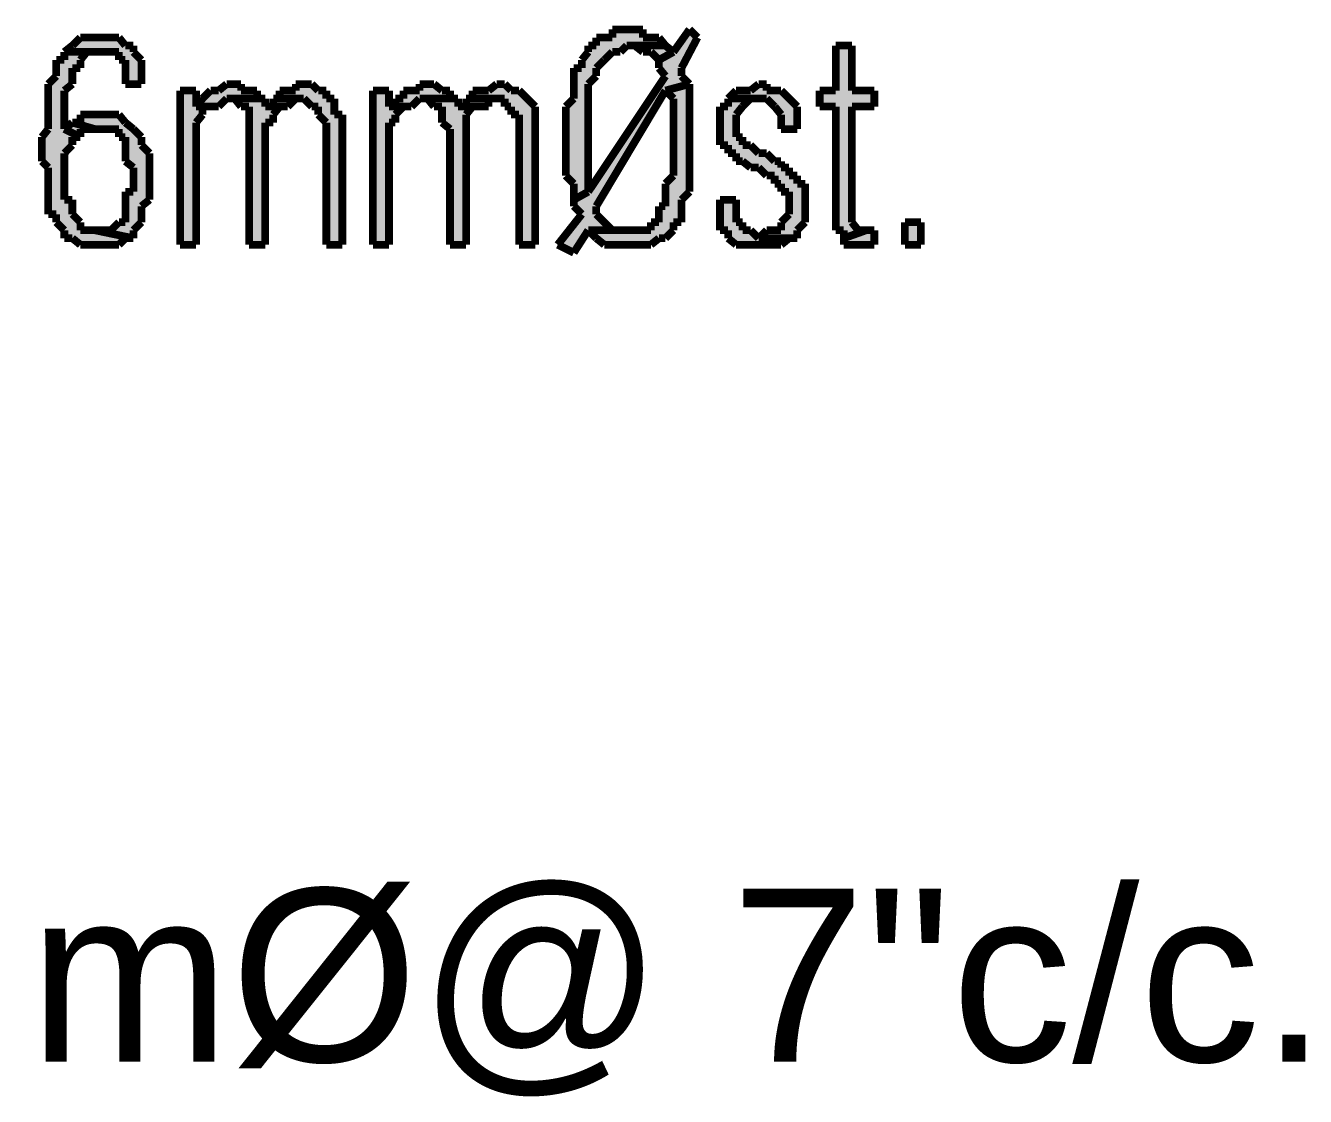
# Model space of a CAD drawing. Header units: millimetres. Extents: x 5 to 350, y 3 to 213.
# Drawn here: x 265.85 to 279.9, y 168.2 to 179.96 of the extents above; entities that cross this region are included whole.
import ezdxf

# ---------------------------------------------------------------- set-up
doc = ezdxf.new("R2010")
doc.units = ezdxf.units.MM
for name, color, linetype in [('H', 251, 'Continuous'), ('P', 255, 'Continuous'), ('T', 255, 'Continuous')]:
    doc.layers.add(name, color=color, linetype=linetype)
doc.styles.get("Standard").update_dxf_attribs({"font": 'arial.ttf'})

msp = doc.modelspace()

# ---------------------------------------------------------------- hatches: boundary and pattern name
at = {"layer": 'H', "linetype": 'Continuous'}
for points in [[(266.947, 179.317), (266.947, 179.582), (266.876, 179.582), (266.876, 179.67), (266.277, 179.67), (266.453, 179.828), (266.876, 179.828), (266.947, 179.74), (267.035, 179.74), (267.035, 179.67), (267.123, 179.582), (267.123, 179.317), (266.947, 179.317)], [(271.868, 177.465), (271.692, 177.553), (271.956, 177.888), (271.868, 177.976), (271.868, 178.047), (272.027, 178.135), (272.874, 179.405), (272.803, 179.493), (272.803, 179.582), (272.962, 179.67), (273.138, 179.917), (273.226, 179.828), (273.05, 179.493), (273.05, 179.405), (273.138, 179.317), (272.874, 179.246), (272.115, 177.976), (272.115, 177.888), (272.292, 177.712), (272.027, 177.712), (271.868, 177.465)], [(271.868, 178.047), (271.868, 178.223), (271.78, 178.312), (271.78, 179.07), (271.868, 179.158), (271.868, 179.493), (271.956, 179.493), (271.956, 179.582), (272.027, 179.67), (272.027, 179.74), (272.115, 179.74), (272.115, 179.828), (272.292, 179.828), (272.292, 179.917), (272.627, 179.917), (272.627, 179.828), (272.803, 179.828), (272.874, 179.74), (272.45, 179.74), (272.38, 179.67), (272.292, 179.67), (272.115, 179.493), (272.115, 179.405), (272.027, 179.317), (272.027, 178.135), (271.868, 178.047)], [(266.453, 177.553), (266.365, 177.624), (266.277, 177.624), (266.277, 177.712), (266.188, 177.8), (266.188, 177.888), (266.1, 177.888), (266.1, 178.4), (266.03, 178.47), (266.03, 178.735), (266.1, 178.823), (266.1, 179.317), (266.188, 179.405), (266.188, 179.582), (266.277, 179.582), (266.277, 179.67), (266.524, 179.67), (266.453, 179.582), (266.453, 179.493), (266.365, 179.493), (266.365, 179.317), (266.277, 179.246), (266.277, 178.823), (266.453, 178.735), (266.365, 178.735), (266.365, 178.647), (266.277, 178.558), (266.277, 178.047), (266.365, 178.047), (266.365, 177.888), (266.453, 177.8), (266.453, 177.712), (266.612, 177.712), (267.035, 177.624), (266.947, 177.624), (266.876, 177.553), (266.453, 177.553)], [(272.803, 179.582), (272.715, 179.67), (272.627, 179.67), (272.538, 179.74), (272.874, 179.74), (272.962, 179.67), (272.803, 179.582)], [(274.832, 177.624), (274.832, 177.712), (274.743, 177.712), (274.743, 179.07), (274.567, 179.07), (274.567, 179.246), (274.743, 179.246), (274.743, 179.74), (274.92, 179.74), (274.92, 179.246), (275.167, 179.246), (275.167, 179.07), (274.92, 179.07), (274.92, 177.8), (274.99, 177.712), (275.078, 177.712), (274.832, 177.624)], [(267.547, 177.553), (267.547, 179.246), (267.723, 179.246), (267.723, 179.07), (267.794, 179.07), (267.794, 178.982), (267.723, 178.894), (267.723, 177.553), (267.547, 177.553)], [(267.723, 179.07), (267.882, 179.246), (267.97, 179.246), (268.058, 179.317), (268.217, 179.317), (268.217, 179.246), (268.393, 179.246), (268.393, 179.158), (268.058, 179.158), (267.97, 179.07), (267.723, 179.07)], [(269.152, 177.553), (269.152, 178.894), (269.064, 178.982), (269.064, 179.07), (268.993, 179.07), (268.905, 179.158), (268.64, 179.158), (268.64, 179.246), (268.817, 179.246), (268.817, 179.317), (268.993, 179.317), (269.064, 179.246), (269.152, 179.246), (269.152, 179.158), (269.24, 179.158), (269.24, 178.982), (269.328, 178.982), (269.328, 177.553), (269.152, 177.553)], [(269.663, 177.553), (269.663, 179.246), (269.84, 179.246), (269.84, 179.07), (269.998, 179.07), (269.91, 178.982), (269.91, 178.894), (269.84, 178.894), (269.84, 177.553), (269.663, 177.553)], [(269.91, 179.07), (269.91, 179.158), (269.998, 179.158), (269.998, 179.246), (270.175, 179.246), (270.175, 179.317), (270.334, 179.317), (270.422, 179.246), (270.51, 179.246), (270.51, 179.158), (270.175, 179.158), (270.087, 179.07), (269.91, 179.07)], [(271.268, 177.553), (271.268, 178.982), (271.18, 178.982), (271.18, 179.07), (271.11, 179.07), (271.11, 179.158), (270.757, 179.158), (270.757, 179.246), (270.933, 179.246), (271.022, 179.317), (271.11, 179.317), (271.18, 179.246), (271.268, 179.246), (271.445, 179.07), (271.445, 177.553), (271.268, 177.553)], [(272.203, 177.553), (272.027, 177.712), (272.715, 177.712), (272.715, 177.8), (272.803, 177.8), (272.803, 177.976), (272.874, 177.976), (272.874, 178.223), (272.962, 178.312), (272.962, 179.158), (272.874, 179.246), (273.138, 179.317), (273.138, 178.135), (273.05, 178.047), (273.05, 177.8), (272.962, 177.8), (272.962, 177.712), (272.874, 177.624), (272.803, 177.624), (272.715, 177.553), (272.203, 177.553)], [(274.144, 178.823), (274.144, 178.982), (273.985, 179.158), (273.562, 179.158), (273.65, 179.246), (273.808, 179.246), (273.897, 179.317), (273.985, 179.317), (273.985, 179.246), (274.144, 179.246), (274.32, 179.07), (274.32, 178.823), (274.144, 178.823)], [(268.305, 177.553), (268.305, 179.07), (268.217, 179.07), (268.146, 179.158), (268.482, 179.158), (268.482, 179.07), (268.64, 179.07), (268.57, 178.982), (268.57, 178.894), (268.482, 178.894), (268.482, 177.553), (268.305, 177.553)], [(268.57, 179.07), (268.57, 179.158), (268.817, 179.158), (268.728, 179.07), (268.57, 179.07)], [(270.51, 177.553), (270.51, 178.823), (270.422, 178.894), (270.422, 179.07), (270.334, 179.07), (270.263, 179.158), (270.598, 179.158), (270.598, 179.07), (270.757, 179.07), (270.686, 178.982), (270.686, 177.553), (270.51, 177.553)], [(270.686, 179.07), (270.686, 179.158), (270.933, 179.158), (270.933, 179.07), (270.686, 179.07)], [(273.897, 177.624), (273.985, 177.712), (274.144, 177.712), (274.144, 177.8), (274.232, 177.888), (274.232, 178.135), (274.144, 178.135), (274.144, 178.223), (274.073, 178.223), (274.073, 178.312), (273.985, 178.312), (273.897, 178.4), (273.808, 178.4), (273.72, 178.47), (273.65, 178.47), (273.65, 178.558), (273.562, 178.558), (273.562, 178.647), (273.473, 178.647), (273.473, 179.07), (273.562, 179.07), (273.562, 179.158), (273.808, 179.158), (273.65, 178.982), (273.65, 178.735), (273.72, 178.735), (273.72, 178.647), (273.808, 178.647), (273.897, 178.558), (273.985, 178.558), (274.073, 178.47), (274.144, 178.47), (274.144, 178.4), (274.232, 178.4), (274.232, 178.312), (274.32, 178.312), (274.32, 178.223), (274.408, 178.223), (274.408, 177.8), (274.32, 177.712), (274.32, 177.624), (273.897, 177.624)], [(267.035, 177.624), (266.612, 177.712), (266.788, 177.712), (266.876, 177.8), (266.947, 177.8), (266.947, 178.135), (267.035, 178.135), (267.035, 178.4), (266.947, 178.47), (266.947, 178.735), (266.876, 178.735), (266.876, 178.823), (266.612, 178.823), (266.365, 178.894), (266.453, 178.894), (266.453, 178.982), (266.876, 178.982), (267.123, 178.735), (267.123, 178.647), (267.212, 178.558), (267.212, 178.047), (267.123, 177.976), (267.123, 177.8), (267.035, 177.712), (267.035, 177.624)], [(266.453, 178.735), (266.277, 178.823), (266.365, 178.894), (266.612, 178.823), (266.453, 178.823), (266.453, 178.735)], [(273.65, 177.553), (273.562, 177.624), (273.562, 177.712), (273.473, 177.712), (273.473, 178.047), (273.65, 178.047), (273.65, 177.8), (273.72, 177.8), (273.72, 177.712), (273.808, 177.712), (273.897, 177.624), (274.232, 177.624), (274.144, 177.553), (273.65, 177.553)], [(274.832, 177.553), (274.832, 177.624), (275.078, 177.712), (275.167, 177.712), (275.167, 177.553), (274.832, 177.553)], [(275.502, 177.553), (275.502, 177.8), (275.678, 177.8), (275.678, 177.553), (275.502, 177.553)]]:
    msp.add_hatch(color=256, dxfattribs=at).paths.add_polyline_path(points)

# ---------------------------------------------------------------- linework, layer by layer
at = {"layer": 'P', "const_width": 0.085}
for points in [[(272.38, 179.917), (272.292, 179.917)], [(272.292, 179.917), (272.292, 179.828)], [(272.45, 179.917), (272.38, 179.917)], [(272.538, 179.917), (272.45, 179.917)], [(272.627, 179.917), (272.538, 179.917)], [(272.627, 179.828), (272.627, 179.917)], [(273.138, 179.917), (272.962, 179.67)], [(273.226, 179.828), (273.138, 179.917)], [(266.453, 179.828), (266.365, 179.74)], [(266.524, 179.828), (266.453, 179.828)], [(266.612, 179.828), (266.524, 179.828)], [(266.7, 179.828), (266.612, 179.828)], [(266.788, 179.828), (266.7, 179.828)], [(266.7, 179.828), (266.7, 179.828)], [(266.876, 179.828), (266.788, 179.828)], [(266.947, 179.74), (266.876, 179.828)], [(272.203, 179.828), (272.115, 179.828)], [(272.115, 179.828), (272.115, 179.74)], [(272.292, 179.828), (272.203, 179.828)], [(272.715, 179.828), (272.627, 179.828)], [(272.803, 179.828), (272.715, 179.828)], [(272.874, 179.74), (272.803, 179.828)], [(273.05, 179.493), (273.226, 179.828)], [(266.365, 179.74), (266.277, 179.67)], [(266.277, 179.67), (266.277, 179.582)], [(266.7, 179.67), (266.277, 179.67)], [(266.277, 179.67), (266.7, 179.67)], [(266.453, 179.582), (266.524, 179.67)], [(266.524, 179.67), (266.612, 179.67)], [(266.612, 179.67), (266.7, 179.67)], [(266.7, 179.67), (266.788, 179.67)], [(266.788, 179.67), (266.876, 179.67)], [(266.876, 179.67), (266.876, 179.582)], [(267.035, 179.74), (266.947, 179.74)], [(267.035, 179.67), (267.035, 179.74)], [(267.123, 179.582), (267.035, 179.67)], [(272.027, 179.67), (271.956, 179.582)], [(272.115, 179.74), (272.027, 179.74)], [(272.027, 179.74), (272.027, 179.67)], [(272.203, 179.582), (272.292, 179.67)], [(272.292, 179.67), (272.38, 179.67)], [(272.38, 179.67), (272.45, 179.74)], [(272.874, 179.74), (272.45, 179.74)], [(272.45, 179.74), (272.538, 179.74)], [(272.45, 179.74), (272.874, 179.74)], [(272.538, 179.74), (272.627, 179.67)], [(272.627, 179.67), (272.715, 179.67)], [(272.715, 179.67), (272.803, 179.582)], [(272.803, 179.582), (272.962, 179.67)], [(272.962, 179.67), (272.803, 179.582)], [(272.962, 179.67), (272.874, 179.74)], [(272.962, 179.67), (272.962, 179.67)], [(274.92, 179.74), (274.743, 179.74)], [(274.743, 179.74), (274.743, 179.246)], [(274.92, 179.246), (274.92, 179.74)], [(266.277, 179.582), (266.188, 179.582)], [(266.188, 179.582), (266.188, 179.493)], [(266.188, 179.493), (266.188, 179.405)], [(266.365, 179.405), (266.365, 179.493)], [(266.365, 179.493), (266.453, 179.493)], [(266.453, 179.493), (266.453, 179.582)], [(266.876, 179.582), (266.947, 179.582)], [(266.947, 179.582), (266.947, 179.493)], [(266.947, 179.493), (266.947, 179.405)], [(267.123, 179.493), (267.123, 179.582)], [(267.123, 179.405), (267.123, 179.493)], [(271.956, 179.493), (271.868, 179.493)], [(271.868, 179.493), (271.868, 179.405)], [(271.956, 179.582), (271.956, 179.493)], [(272.115, 179.493), (272.203, 179.582)], [(272.115, 179.405), (272.115, 179.493)], [(272.803, 179.582), (272.803, 179.493)], [(272.803, 179.493), (272.874, 179.405)], [(273.05, 179.405), (273.05, 179.493)], [(266.188, 179.405), (266.1, 179.317)], [(266.365, 179.317), (266.365, 179.405)], [(266.947, 179.405), (266.947, 179.317)], [(267.123, 179.317), (267.123, 179.405)], [(271.868, 179.405), (271.868, 179.317)], [(272.874, 179.405), (272.027, 178.135)], [(272.027, 179.317), (272.115, 179.405)], [(273.138, 179.317), (273.05, 179.405)], [(266.1, 179.317), (266.1, 179.246)], [(266.1, 179.246), (266.1, 179.158)], [(266.277, 179.246), (266.365, 179.317)], [(266.277, 179.158), (266.277, 179.246)], [(266.947, 179.317), (267.123, 179.317)], [(267.723, 179.246), (267.547, 179.246)], [(267.547, 179.246), (267.547, 177.553)], [(267.723, 179.07), (267.723, 179.246)], [(267.882, 179.246), (267.794, 179.158)], [(267.97, 179.246), (267.882, 179.246)], [(268.058, 179.317), (267.97, 179.246)], [(268.146, 179.317), (268.058, 179.317)], [(268.217, 179.317), (268.146, 179.317)], [(268.217, 179.246), (268.217, 179.317)], [(268.305, 179.246), (268.217, 179.246)], [(268.393, 179.246), (268.305, 179.246)], [(268.393, 179.158), (268.393, 179.246)], [(268.728, 179.246), (268.64, 179.246)], [(268.64, 179.246), (268.64, 179.158)], [(268.817, 179.246), (268.728, 179.246)], [(268.905, 179.317), (268.817, 179.317)], [(268.817, 179.317), (268.817, 179.246)], [(268.993, 179.317), (268.905, 179.317)], [(269.064, 179.246), (268.993, 179.317)], [(269.152, 179.246), (269.064, 179.246)], [(269.152, 179.158), (269.152, 179.246)], [(269.84, 179.246), (269.663, 179.246)], [(269.663, 179.246), (269.663, 177.553)], [(269.84, 179.07), (269.84, 179.246)], [(270.087, 179.246), (269.998, 179.246)], [(269.998, 179.246), (269.998, 179.158)], [(270.175, 179.246), (270.087, 179.246)], [(270.263, 179.317), (270.175, 179.317)], [(270.175, 179.317), (270.175, 179.246)], [(270.334, 179.317), (270.263, 179.317)], [(270.422, 179.246), (270.334, 179.317)], [(270.51, 179.246), (270.422, 179.246)], [(270.51, 179.158), (270.51, 179.246)], [(270.845, 179.246), (270.757, 179.246)], [(270.757, 179.246), (270.757, 179.158)], [(270.933, 179.246), (270.845, 179.246)], [(271.022, 179.317), (270.933, 179.246)], [(271.11, 179.317), (271.022, 179.317)], [(271.18, 179.246), (271.11, 179.317)], [(271.268, 179.246), (271.18, 179.246)], [(271.357, 179.158), (271.268, 179.246)], [(271.868, 179.317), (271.868, 179.246)], [(271.868, 179.246), (271.868, 179.158)], [(272.027, 179.246), (272.027, 179.317)], [(272.027, 179.158), (272.027, 179.246)], [(272.115, 177.976), (272.874, 179.246)], [(273.138, 179.317), (272.874, 179.246)], [(272.874, 179.246), (273.138, 179.317)], [(272.874, 179.246), (272.962, 179.158)], [(273.138, 179.246), (273.138, 179.317)], [(273.138, 179.158), (273.138, 179.246)], [(273.65, 179.246), (273.562, 179.158)], [(273.72, 179.246), (273.65, 179.246)], [(273.808, 179.246), (273.72, 179.246)], [(273.897, 179.317), (273.808, 179.246)], [(273.985, 179.317), (273.897, 179.317)], [(273.985, 179.246), (273.985, 179.317)], [(274.073, 179.246), (273.985, 179.246)], [(274.144, 179.246), (274.073, 179.246)], [(274.232, 179.158), (274.144, 179.246)], [(274.743, 179.246), (274.567, 179.246)], [(274.567, 179.246), (274.567, 179.07)], [(275.167, 179.246), (274.92, 179.246)], [(275.167, 179.07), (275.167, 179.246)], [(266.1, 179.158), (266.1, 179.07)], [(266.1, 179.07), (266.1, 178.982)], [(266.277, 179.07), (266.277, 179.158)], [(266.277, 178.982), (266.277, 179.07)], [(267.794, 179.158), (267.723, 179.07)], [(267.882, 179.07), (267.723, 179.07)], [(267.723, 179.07), (267.882, 179.07)], [(267.794, 178.982), (267.794, 179.07)], [(267.794, 179.07), (267.882, 179.07)], [(267.882, 179.07), (267.97, 179.07)], [(267.97, 179.07), (268.058, 179.158)], [(268.482, 179.158), (268.058, 179.158)], [(268.058, 179.158), (268.146, 179.158)], [(268.058, 179.158), (268.482, 179.158)], [(268.146, 179.158), (268.217, 179.07)], [(268.217, 179.07), (268.305, 179.07)], [(268.305, 179.07), (268.305, 178.982)], [(268.482, 179.158), (268.393, 179.158)], [(268.482, 179.07), (268.482, 179.158)], [(268.64, 179.07), (268.482, 179.07)], [(268.482, 179.07), (268.482, 179.07)], [(268.57, 179.07), (268.482, 179.07)], [(268.482, 179.07), (268.64, 179.07)], [(268.57, 179.158), (268.57, 179.07)], [(268.905, 179.158), (268.57, 179.158)], [(268.64, 179.158), (268.57, 179.158)], [(268.57, 179.158), (268.905, 179.158)], [(268.57, 178.982), (268.64, 179.07)], [(268.64, 179.07), (268.728, 179.07)], [(268.728, 179.07), (268.817, 179.158)], [(268.817, 179.158), (268.905, 179.158)], [(268.905, 179.158), (268.993, 179.07)], [(268.993, 179.07), (269.064, 179.07)], [(269.064, 179.07), (269.064, 178.982)], [(269.24, 179.158), (269.152, 179.158)], [(269.24, 179.07), (269.24, 179.158)], [(269.24, 178.982), (269.24, 179.07)], [(269.998, 179.07), (269.84, 179.07)], [(269.91, 179.07), (269.84, 179.07)], [(269.84, 179.07), (269.998, 179.07)], [(269.998, 179.158), (269.91, 179.158)], [(269.91, 179.158), (269.91, 179.07)], [(269.91, 178.982), (269.998, 179.07)], [(269.998, 179.07), (270.087, 179.07)], [(270.087, 179.07), (270.175, 179.158)], [(270.175, 179.158), (270.263, 179.158)], [(270.598, 179.158), (270.263, 179.158)], [(270.263, 179.158), (270.334, 179.07)], [(270.263, 179.158), (270.598, 179.158)], [(270.334, 179.07), (270.422, 179.07)], [(270.422, 179.07), (270.422, 178.982)], [(270.598, 179.158), (270.51, 179.158)], [(270.598, 179.07), (270.598, 179.158)], [(270.757, 179.07), (270.598, 179.07)], [(270.598, 179.07), (270.598, 179.07)], [(270.686, 179.07), (270.598, 179.07)], [(270.598, 179.07), (270.757, 179.07)], [(270.686, 179.158), (270.686, 179.07)], [(271.022, 179.158), (270.686, 179.158)], [(270.757, 179.158), (270.686, 179.158)], [(270.686, 179.158), (271.022, 179.158)], [(270.686, 178.982), (270.757, 179.07)], [(270.757, 179.07), (270.845, 179.07)], [(270.845, 179.07), (270.933, 179.07)], [(270.933, 179.07), (270.933, 179.158)], [(270.933, 179.158), (271.022, 179.158)], [(271.022, 179.158), (271.11, 179.158)], [(271.11, 179.158), (271.11, 179.07)], [(271.11, 179.07), (271.18, 179.07)], [(271.18, 179.07), (271.18, 178.982)], [(271.445, 179.07), (271.357, 179.158)], [(271.445, 178.982), (271.445, 179.07)], [(271.868, 179.158), (271.78, 179.07)], [(271.78, 179.07), (271.78, 178.982)], [(272.027, 179.07), (272.027, 179.158)], [(272.027, 178.982), (272.027, 179.07)], [(272.962, 179.158), (272.962, 179.07)], [(272.962, 179.07), (272.962, 178.982)], [(273.138, 179.07), (273.138, 179.158)], [(273.138, 178.982), (273.138, 179.07)], [(273.562, 179.07), (273.473, 179.07)], [(273.473, 179.07), (273.473, 178.982)], [(273.562, 179.158), (273.562, 179.07)], [(273.897, 179.158), (273.562, 179.158)], [(273.562, 179.158), (273.897, 179.158)], [(273.65, 178.982), (273.72, 179.07)], [(273.72, 179.07), (273.808, 179.158)], [(273.808, 179.158), (273.897, 179.158)], [(273.897, 179.158), (273.985, 179.158)], [(273.985, 179.158), (274.073, 179.07)], [(274.073, 179.07), (274.144, 178.982)], [(274.32, 179.07), (274.232, 179.158)], [(274.32, 178.982), (274.32, 179.07)], [(274.567, 179.07), (274.743, 179.07)], [(274.743, 179.07), (274.743, 177.976)], [(274.92, 177.976), (274.92, 179.07)], [(274.92, 179.07), (275.167, 179.07)], [(266.1, 178.982), (266.1, 178.894)], [(266.277, 178.894), (266.277, 178.982)], [(266.524, 178.982), (266.453, 178.982)], [(266.453, 178.982), (266.453, 178.894)], [(266.612, 178.982), (266.524, 178.982)], [(266.7, 178.982), (266.612, 178.982)], [(266.788, 178.982), (266.7, 178.982)], [(266.7, 178.982), (266.7, 178.982)], [(266.876, 178.982), (266.788, 178.982)], [(266.947, 178.894), (266.876, 178.982)], [(267.723, 178.894), (267.794, 178.982)], [(268.305, 178.982), (268.305, 178.894)], [(268.57, 178.894), (268.57, 178.982)], [(269.064, 178.982), (269.152, 178.894)], [(269.328, 178.982), (269.24, 178.982)], [(269.328, 178.894), (269.328, 178.982)], [(269.91, 178.894), (269.91, 178.982)], [(270.422, 178.982), (270.422, 178.894)], [(270.686, 178.894), (270.686, 178.982)], [(271.18, 178.982), (271.268, 178.982)], [(271.268, 178.982), (271.268, 178.894)], [(271.445, 178.894), (271.445, 178.982)], [(271.78, 178.982), (271.78, 178.894)], [(272.027, 178.894), (272.027, 178.982)], [(272.962, 178.982), (272.962, 178.894)], [(273.138, 178.894), (273.138, 178.982)], [(273.473, 178.982), (273.473, 178.894)], [(273.65, 178.894), (273.65, 178.982)], [(274.144, 178.982), (274.144, 178.894)], [(274.32, 178.894), (274.32, 178.982)], [(266.1, 178.823), (266.03, 178.735)], [(266.1, 178.894), (266.1, 178.823)], [(266.365, 178.894), (266.277, 178.823)], [(266.277, 178.823), (266.277, 178.894)], [(266.277, 178.823), (266.453, 178.735)], [(266.453, 178.735), (266.277, 178.823)], [(266.612, 178.823), (266.365, 178.894)], [(266.453, 178.894), (266.365, 178.894)], [(266.365, 178.894), (266.612, 178.823)], [(266.453, 178.735), (266.453, 178.823)], [(266.453, 178.823), (266.524, 178.823)], [(266.524, 178.823), (266.612, 178.823)], [(266.612, 178.823), (266.612, 178.823)], [(266.612, 178.823), (266.7, 178.823)], [(266.7, 178.823), (266.788, 178.823)], [(266.788, 178.823), (266.876, 178.823)], [(266.876, 178.823), (266.876, 178.735)], [(267.035, 178.823), (266.947, 178.894)], [(267.123, 178.735), (267.035, 178.823)], [(267.723, 178.823), (267.723, 178.894)], [(267.723, 177.553), (267.723, 178.823)], [(268.305, 178.894), (268.305, 178.823)], [(268.305, 178.823), (268.305, 178.735)], [(268.482, 178.823), (268.482, 178.894)], [(268.482, 178.894), (268.57, 178.894)], [(268.482, 177.553), (268.482, 178.823)], [(269.152, 178.894), (269.152, 178.823)], [(269.152, 178.823), (269.152, 178.735)], [(269.328, 178.823), (269.328, 178.894)], [(269.328, 178.735), (269.328, 178.823)], [(269.84, 178.823), (269.84, 178.894)], [(269.84, 178.894), (269.91, 178.894)], [(269.84, 177.553), (269.84, 178.823)], [(270.422, 178.894), (270.51, 178.823)], [(270.51, 178.823), (270.51, 178.735)], [(270.686, 178.823), (270.686, 178.894)], [(270.686, 177.553), (270.686, 178.823)], [(271.268, 178.894), (271.268, 178.823)], [(271.268, 178.823), (271.268, 178.735)], [(271.445, 178.823), (271.445, 178.894)], [(271.445, 178.735), (271.445, 178.823)], [(271.78, 178.894), (271.78, 178.823)], [(271.78, 178.823), (271.78, 178.735)], [(272.027, 178.823), (272.027, 178.894)], [(272.027, 178.735), (272.027, 178.823)], [(272.962, 178.894), (272.962, 178.823)], [(272.962, 178.823), (272.962, 178.735)], [(273.138, 178.823), (273.138, 178.894)], [(273.138, 178.735), (273.138, 178.823)], [(273.473, 178.894), (273.473, 178.823)], [(273.473, 178.823), (273.473, 178.735)], [(273.65, 178.823), (273.65, 178.894)], [(273.65, 178.735), (273.65, 178.823)], [(274.144, 178.894), (274.144, 178.823)], [(274.144, 178.823), (274.32, 178.823)], [(274.32, 178.823), (274.32, 178.894)], [(266.03, 178.735), (266.03, 178.647)], [(266.03, 178.647), (266.03, 178.558)], [(266.277, 178.558), (266.365, 178.647)], [(266.365, 178.647), (266.365, 178.735)], [(266.365, 178.735), (266.453, 178.735)], [(266.876, 178.735), (266.947, 178.735)], [(266.947, 178.735), (266.947, 178.647)], [(266.947, 178.647), (266.947, 178.558)], [(267.123, 178.647), (267.123, 178.735)], [(267.212, 178.558), (267.123, 178.647)], [(268.305, 178.735), (268.305, 177.553)], [(269.152, 178.735), (269.152, 177.553)], [(269.328, 177.553), (269.328, 178.735)], [(270.51, 178.735), (270.51, 177.553)], [(271.268, 178.735), (271.268, 177.553)], [(271.445, 177.553), (271.445, 178.735)], [(271.78, 178.735), (271.78, 178.647)], [(271.78, 178.647), (271.78, 178.558)], [(272.027, 178.647), (272.027, 178.735)], [(272.027, 178.558), (272.027, 178.647)], [(272.962, 178.735), (272.962, 178.647)], [(272.962, 178.647), (272.962, 178.558)], [(273.138, 178.647), (273.138, 178.735)], [(273.138, 178.558), (273.138, 178.647)], [(273.473, 178.735), (273.473, 178.647)], [(273.473, 178.647), (273.562, 178.647)], [(273.562, 178.647), (273.562, 178.558)], [(273.72, 178.735), (273.65, 178.735)], [(273.72, 178.647), (273.72, 178.735)], [(273.808, 178.647), (273.72, 178.647)], [(273.897, 178.558), (273.808, 178.647)], [(266.03, 178.558), (266.03, 178.47)], [(266.277, 178.47), (266.277, 178.558)], [(266.947, 178.558), (266.947, 178.47)], [(267.212, 178.47), (267.212, 178.558)], [(271.78, 178.558), (271.78, 178.47)], [(272.027, 178.47), (272.027, 178.558)], [(272.962, 178.558), (272.962, 178.47)], [(273.138, 178.47), (273.138, 178.558)], [(273.562, 178.558), (273.65, 178.558)], [(273.65, 178.558), (273.65, 178.47)], [(273.985, 178.558), (273.897, 178.558)], [(274.073, 178.47), (273.985, 178.558)], [(266.03, 178.47), (266.1, 178.4)], [(266.1, 178.4), (266.1, 178.312)], [(266.277, 178.4), (266.277, 178.47)], [(266.277, 178.312), (266.277, 178.4)], [(266.947, 178.47), (267.035, 178.4)], [(267.035, 178.4), (267.035, 178.312)], [(267.212, 178.4), (267.212, 178.47)], [(267.212, 178.312), (267.212, 178.4)], [(271.78, 178.47), (271.78, 178.4)], [(271.78, 178.4), (271.78, 178.312)], [(272.027, 178.4), (272.027, 178.47)], [(272.027, 178.312), (272.027, 178.4)], [(272.962, 178.47), (272.962, 178.4)], [(272.962, 178.4), (272.962, 178.312)], [(273.138, 178.4), (273.138, 178.47)], [(273.138, 178.312), (273.138, 178.4)], [(273.65, 178.47), (273.72, 178.47)], [(273.72, 178.47), (273.808, 178.4)], [(273.808, 178.4), (273.897, 178.4)], [(273.897, 178.4), (273.985, 178.312)], [(274.144, 178.47), (274.073, 178.47)], [(274.144, 178.4), (274.144, 178.47)], [(274.232, 178.4), (274.144, 178.4)], [(274.232, 178.312), (274.232, 178.4)], [(266.1, 178.312), (266.1, 178.223)], [(266.1, 178.223), (266.1, 178.135)], [(266.277, 178.223), (266.277, 178.312)], [(266.277, 178.135), (266.277, 178.223)], [(267.035, 178.312), (267.035, 178.223)], [(267.035, 178.223), (267.035, 178.135)], [(267.212, 178.223), (267.212, 178.312)], [(267.212, 178.135), (267.212, 178.223)], [(271.78, 178.312), (271.868, 178.223)], [(271.868, 178.223), (271.868, 178.135)], [(272.027, 178.223), (272.027, 178.312)], [(272.027, 178.135), (272.027, 178.223)], [(272.962, 178.312), (272.874, 178.223)], [(272.874, 178.223), (272.874, 178.135)], [(273.138, 178.223), (273.138, 178.312)], [(273.138, 178.135), (273.138, 178.223)], [(273.985, 178.312), (274.073, 178.312)], [(274.073, 178.312), (274.073, 178.223)], [(274.073, 178.223), (274.144, 178.223)], [(274.144, 178.223), (274.144, 178.135)], [(274.32, 178.312), (274.232, 178.312)], [(274.32, 178.223), (274.32, 178.312)], [(274.408, 178.223), (274.32, 178.223)], [(274.408, 178.135), (274.408, 178.223)], [(266.1, 178.135), (266.1, 178.047)], [(266.277, 178.047), (266.277, 178.135)], [(267.035, 178.135), (266.947, 178.135)], [(266.947, 178.135), (266.947, 178.047)], [(267.212, 178.047), (267.212, 178.135)], [(272.027, 178.135), (271.868, 178.047)], [(271.868, 178.135), (271.868, 178.047)], [(271.868, 178.047), (272.027, 178.135)], [(272.874, 178.135), (272.874, 178.047)], [(273.05, 178.047), (273.138, 178.135)], [(274.144, 178.135), (274.232, 178.135)], [(274.232, 178.135), (274.232, 178.047)], [(274.408, 178.047), (274.408, 178.135)], [(266.1, 178.047), (266.1, 177.976)], [(266.1, 177.976), (266.1, 177.888)], [(266.365, 178.047), (266.277, 178.047)], [(266.365, 177.976), (266.365, 178.047)], [(266.365, 177.888), (266.365, 177.976)], [(266.947, 178.047), (266.947, 177.976)], [(266.947, 177.976), (266.947, 177.888)], [(267.123, 177.976), (267.212, 178.047)], [(267.123, 177.888), (267.123, 177.976)], [(271.868, 178.047), (271.868, 177.976)], [(271.868, 177.976), (271.956, 177.888)], [(272.115, 177.888), (272.115, 177.976)], [(272.874, 177.976), (272.803, 177.976)], [(272.803, 177.976), (272.803, 177.888)], [(272.874, 178.047), (272.874, 177.976)], [(273.05, 177.976), (273.05, 178.047)], [(273.05, 177.888), (273.05, 177.976)], [(273.65, 178.047), (273.473, 178.047)], [(273.473, 178.047), (273.473, 177.976)], [(273.473, 177.976), (273.473, 177.888)], [(273.65, 177.976), (273.65, 178.047)], [(273.65, 177.888), (273.65, 177.976)], [(274.232, 178.047), (274.232, 177.976)], [(274.232, 177.976), (274.232, 177.888)], [(274.408, 177.976), (274.408, 178.047)], [(274.408, 177.888), (274.408, 177.976)], [(274.743, 177.976), (274.743, 177.888)], [(274.92, 177.8), (274.92, 177.976)], [(266.1, 177.888), (266.188, 177.888)], [(266.188, 177.888), (266.188, 177.8)], [(266.188, 177.8), (266.277, 177.712)], [(266.453, 177.8), (266.365, 177.888)], [(266.453, 177.712), (266.453, 177.8)], [(266.876, 177.8), (266.788, 177.712)], [(266.947, 177.8), (266.876, 177.8)], [(266.947, 177.888), (266.947, 177.8)], [(267.035, 177.712), (267.123, 177.8)], [(267.123, 177.8), (267.123, 177.888)], [(271.956, 177.888), (271.692, 177.553)], [(272.203, 177.8), (272.115, 177.888)], [(272.292, 177.712), (272.203, 177.8)], [(272.803, 177.8), (272.715, 177.8)], [(272.715, 177.8), (272.715, 177.712)], [(272.803, 177.888), (272.803, 177.8)], [(272.962, 177.712), (272.962, 177.8)], [(272.962, 177.8), (273.05, 177.8)], [(273.05, 177.8), (273.05, 177.888)], [(273.473, 177.888), (273.473, 177.8)], [(273.473, 177.8), (273.473, 177.712)], [(273.65, 177.8), (273.65, 177.888)], [(273.72, 177.8), (273.65, 177.8)], [(273.72, 177.712), (273.72, 177.8)], [(274.232, 177.888), (274.144, 177.8)], [(274.144, 177.8), (274.144, 177.712)], [(274.32, 177.712), (274.408, 177.8)], [(274.408, 177.8), (274.408, 177.888)], [(274.743, 177.888), (274.743, 177.8)], [(274.743, 177.8), (274.743, 177.712)], [(274.99, 177.712), (274.92, 177.8)], [(275.502, 177.553), (275.502, 177.8)], [(275.502, 177.8), (275.678, 177.8)], [(275.678, 177.8), (275.678, 177.553)], [(266.277, 177.712), (266.277, 177.624)], [(266.524, 177.712), (266.453, 177.712)], [(266.612, 177.712), (266.524, 177.712)], [(266.7, 177.712), (266.612, 177.712)], [(266.612, 177.712), (267.035, 177.624)], [(267.035, 177.624), (266.612, 177.712)], [(266.788, 177.712), (266.7, 177.712)], [(267.035, 177.624), (267.035, 177.712)], [(271.868, 177.465), (272.027, 177.712)], [(272.292, 177.712), (272.027, 177.712)], [(272.027, 177.712), (272.45, 177.712)], [(272.45, 177.712), (272.027, 177.712)], [(272.027, 177.712), (272.115, 177.624)], [(272.027, 177.712), (272.292, 177.712)], [(272.38, 177.712), (272.292, 177.712)], [(272.292, 177.712), (272.292, 177.712)], [(272.45, 177.712), (272.38, 177.712)], [(272.538, 177.712), (272.45, 177.712)], [(272.627, 177.712), (272.538, 177.712)], [(272.715, 177.712), (272.627, 177.712)], [(272.874, 177.624), (272.962, 177.712)], [(273.473, 177.712), (273.562, 177.712)], [(273.562, 177.712), (273.562, 177.624)], [(273.808, 177.712), (273.72, 177.712)], [(273.897, 177.624), (273.808, 177.712)], [(273.985, 177.712), (273.897, 177.624)], [(274.073, 177.712), (273.985, 177.712)], [(274.144, 177.712), (274.073, 177.712)], [(274.32, 177.624), (274.32, 177.712)], [(274.743, 177.712), (274.832, 177.712)], [(275.078, 177.712), (274.832, 177.624)], [(274.832, 177.712), (274.832, 177.624)], [(274.832, 177.624), (275.078, 177.712)], [(275.078, 177.712), (274.99, 177.712)], [(275.167, 177.712), (275.078, 177.712)], [(275.167, 177.553), (275.167, 177.712)], [(266.277, 177.624), (266.365, 177.624)], [(266.365, 177.624), (266.453, 177.553)], [(266.453, 177.553), (266.524, 177.553)], [(266.524, 177.553), (266.612, 177.553)], [(266.612, 177.553), (266.7, 177.553)], [(266.7, 177.553), (266.788, 177.553)], [(266.788, 177.553), (266.876, 177.553)], [(266.876, 177.553), (266.947, 177.624)], [(266.947, 177.624), (267.035, 177.624)], [(267.547, 177.553), (267.723, 177.553)], [(268.305, 177.553), (268.482, 177.553)], [(269.152, 177.553), (269.328, 177.553)], [(269.663, 177.553), (269.84, 177.553)], [(270.51, 177.553), (270.686, 177.553)], [(271.268, 177.553), (271.445, 177.553)], [(271.692, 177.553), (271.868, 177.465)], [(272.115, 177.624), (272.203, 177.553)], [(272.203, 177.553), (272.292, 177.553)], [(272.292, 177.553), (272.38, 177.553)], [(272.38, 177.553), (272.45, 177.553)], [(272.45, 177.553), (272.538, 177.553)], [(272.538, 177.553), (272.627, 177.553)], [(272.627, 177.553), (272.715, 177.553)], [(272.715, 177.553), (272.803, 177.624)], [(272.803, 177.624), (272.874, 177.624)], [(273.562, 177.624), (273.65, 177.553)], [(273.65, 177.553), (273.72, 177.553)], [(273.72, 177.553), (273.808, 177.553)], [(273.808, 177.553), (273.897, 177.553)], [(274.32, 177.624), (273.897, 177.624)], [(273.897, 177.624), (274.32, 177.624)], [(273.897, 177.553), (273.985, 177.553)], [(273.985, 177.553), (274.073, 177.553)], [(274.073, 177.553), (274.144, 177.553)], [(274.144, 177.553), (274.232, 177.624)], [(274.232, 177.624), (274.32, 177.624)], [(274.832, 177.624), (274.832, 177.553)], [(274.832, 177.553), (274.92, 177.553)], [(274.92, 177.553), (274.99, 177.553)], [(274.99, 177.553), (275.078, 177.553)], [(275.078, 177.553), (275.167, 177.553)], [(275.678, 177.553), (275.502, 177.553)], [(275.502, 177.553), (275.502, 177.553)]]:
    msp.add_lwpolyline(points, dxfattribs=at)

# ---------------------------------------------------------------- texts
at = {"layer": 'T', "insert": (262.2, 168.2), "char_height": 1.9, "attachment_point": 7}
msp.add_mtext('{\\fArial|b0|i0|c0|p18;8mmØ@ 7"c/c.}', dxfattribs=at)

doc.saveas('drawing.dxf')
